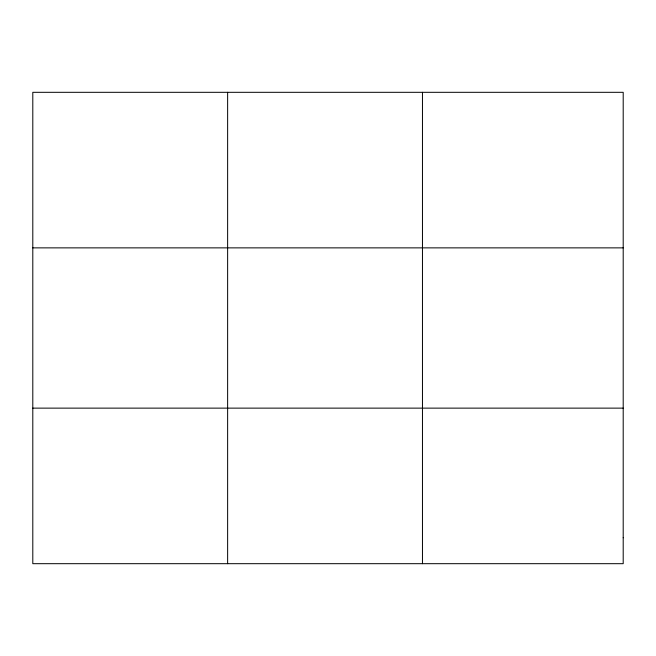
<?xml version="1.0" encoding="UTF-8"?>
<svg xmlns="http://www.w3.org/2000/svg" width="656" height="656" viewBox="0 0 656 656"><rect width="100%" height="100%" fill="white"/><g stroke="black" fill="none" stroke-linecap="round" stroke-linejoin="round"><path stroke-width="0.98" d="M227.632 92.316L227.632 563.684M422.464 92.316L422.464 563.684M32.8 247.87L623.2 247.87M32.8 408.13L623.2 408.13M623.2 537.756L623.2 563.684L32.8 563.684L32.8 92.316L623.2 92.316L623.2 537.756"/></g></svg>
